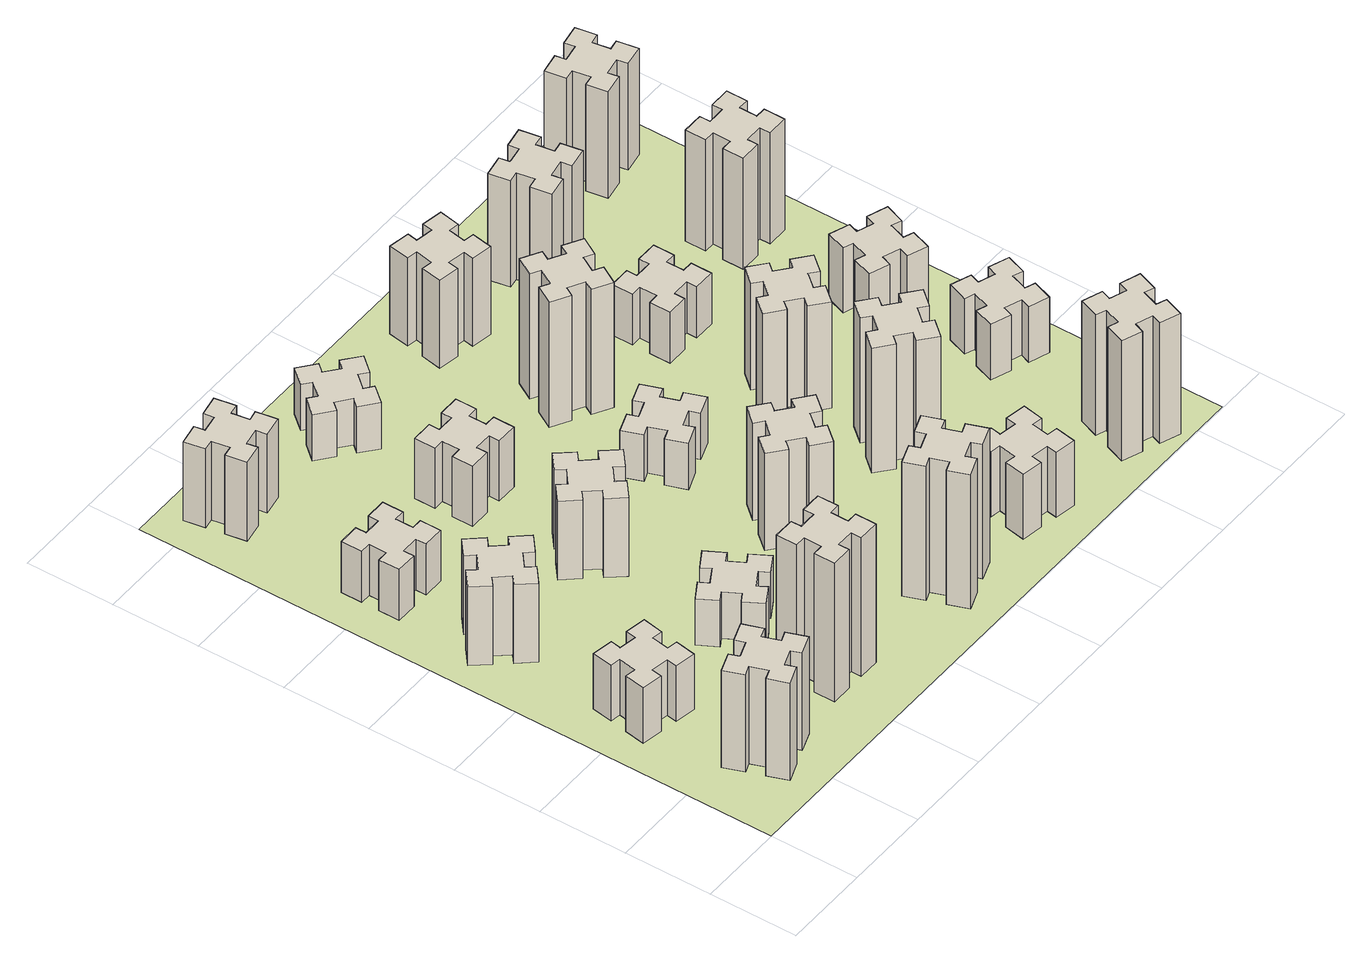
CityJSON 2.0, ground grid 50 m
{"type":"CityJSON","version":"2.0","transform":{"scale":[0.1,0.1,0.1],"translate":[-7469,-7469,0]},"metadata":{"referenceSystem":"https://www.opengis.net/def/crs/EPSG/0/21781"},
"CityObjects":{
"building1":{"type":"Building","attributes":{"class":"1000","function":"1000","usage":"1000","yearOfConstruction":2016,"roofType":"1000","measuredHeight":63,"storeysAboveGround":30,"storeysBelowGround":0},"geometry":[{"type":"Solid","lod":"1","boundaries":[[[[0,1,2,3,4,5,6,7,8,9,10,11,12,13,14,15,16,17,18,19]],[[17,16,20,21]],[[16,15,22,20]],[[15,14,23,22]],[[14,13,24,23]],[[13,12,25,24]],[[12,11,26,25]],[[11,10,27,26]],[[10,9,28,27]],[[9,8,29,28]],[[8,7,30,29]],[[7,6,31,30]],[[6,5,32,31]],[[5,4,33,32]],[[4,3,34,33]],[[3,2,35,34]],[[2,1,36,35]],[[1,0,37,36]],[[0,19,38,37]],[[19,18,39,38]],[[18,17,21,39]],[[24,25,26,27,28,29,30,31,32,33,34,35,36,37,38,39,21,20,22,23]]]]}]},
"building2":{"type":"Building","attributes":{"class":"1000","function":"1000","usage":"1000","yearOfConstruction":2016,"roofType":"1000","measuredHeight":36,"storeysAboveGround":30,"storeysBelowGround":0},"geometry":[{"type":"Solid","lod":"1","boundaries":[[[[40,41,42,43,44,45,46,47,48,49,50,51,52,53,54,55,56,57,58,59]],[[57,56,60,61]],[[56,55,62,60]],[[55,54,63,62]],[[54,53,64,63]],[[53,52,65,64]],[[52,51,66,65]],[[51,50,67,66]],[[50,49,68,67]],[[49,48,69,68]],[[48,47,70,69]],[[47,46,71,70]],[[46,45,72,71]],[[45,44,73,72]],[[44,43,74,73]],[[43,42,75,74]],[[42,41,76,75]],[[41,40,77,76]],[[40,59,78,77]],[[59,58,79,78]],[[58,57,61,79]],[[64,65,66,67,68,69,70,71,72,73,74,75,76,77,78,79,61,60,62,63]]]]}]},
"building3":{"type":"Building","attributes":{"class":"1000","function":"1000","usage":"1000","yearOfConstruction":2016,"roofType":"1000","measuredHeight":51,"storeysAboveGround":30,"storeysBelowGround":0},"geometry":[{"type":"Solid","lod":"1","boundaries":[[[[80,81,82,83,84,85,86,87,88,89,90,91,92,93,94,95,96,97,98,99]],[[97,96,100,101]],[[96,95,102,100]],[[95,94,103,102]],[[94,93,104,103]],[[93,92,105,104]],[[92,91,106,105]],[[91,90,107,106]],[[90,89,108,107]],[[89,88,109,108]],[[88,87,110,109]],[[87,86,111,110]],[[86,85,112,111]],[[85,84,113,112]],[[84,83,114,113]],[[83,82,115,114]],[[82,81,116,115]],[[81,80,117,116]],[[80,99,118,117]],[[99,98,119,118]],[[98,97,101,119]],[[104,105,106,107,108,109,110,111,112,113,114,115,116,117,118,119,101,100,102,103]]]]}]},
"building4":{"type":"Building","attributes":{"class":"1000","function":"1000","usage":"1000","yearOfConstruction":2016,"roofType":"1000","measuredHeight":33,"storeysAboveGround":30,"storeysBelowGround":0},"geometry":[{"type":"Solid","lod":"1","boundaries":[[[[120,121,122,123,124,125,126,127,128,129,130,131,132,133,134,135,136,137,138,139]],[[137,136,140,141]],[[136,135,142,140]],[[135,134,143,142]],[[134,133,144,143]],[[133,132,145,144]],[[132,131,146,145]],[[131,130,147,146]],[[130,129,148,147]],[[129,128,149,148]],[[128,127,150,149]],[[127,126,151,150]],[[126,125,152,151]],[[125,124,153,152]],[[124,123,154,153]],[[123,122,155,154]],[[122,121,156,155]],[[121,120,157,156]],[[120,139,158,157]],[[139,138,159,158]],[[138,137,141,159]],[[144,145,146,147,148,149,150,151,152,153,154,155,156,157,158,159,141,140,142,143]]]]}]},
"building5":{"type":"Building","attributes":{"class":"1000","function":"1000","usage":"1000","yearOfConstruction":2016,"roofType":"1000","measuredHeight":90,"storeysAboveGround":30,"storeysBelowGround":0},"geometry":[{"type":"Solid","lod":"1","boundaries":[[[[160,161,162,163,164,165,166,167,168,169,170,171,172,173,174,175,176,177,178,179]],[[177,176,180,181]],[[176,175,182,180]],[[175,174,183,182]],[[174,173,184,183]],[[173,172,185,184]],[[172,171,186,185]],[[171,170,187,186]],[[170,169,188,187]],[[169,168,189,188]],[[168,167,190,189]],[[167,166,191,190]],[[166,165,192,191]],[[165,164,193,192]],[[164,163,194,193]],[[163,162,195,194]],[[162,161,196,195]],[[161,160,197,196]],[[160,179,198,197]],[[179,178,199,198]],[[178,177,181,199]],[[184,185,186,187,188,189,190,191,192,193,194,195,196,197,198,199,181,180,182,183]]]]}]},
"building6":{"type":"Building","attributes":{"class":"1000","function":"1000","usage":"1000","yearOfConstruction":2016,"roofType":"1000","measuredHeight":51,"storeysAboveGround":30,"storeysBelowGround":0},"geometry":[{"type":"Solid","lod":"1","boundaries":[[[[200,201,202,203,204,205,206,207,208,209,210,211,212,213,214,215,216,217,218,219]],[[217,216,220,221]],[[216,215,222,220]],[[215,214,223,222]],[[214,213,224,223]],[[213,212,225,224]],[[212,211,226,225]],[[211,210,227,226]],[[210,209,228,227]],[[209,208,229,228]],[[208,207,230,229]],[[207,206,231,230]],[[206,205,232,231]],[[205,204,233,232]],[[204,203,234,233]],[[203,202,235,234]],[[202,201,236,235]],[[201,200,237,236]],[[200,219,238,237]],[[219,218,239,238]],[[218,217,221,239]],[[224,225,226,227,228,229,230,231,232,233,234,235,236,237,238,239,221,220,222,223]]]]}]},
"building7":{"type":"Building","attributes":{"class":"1000","function":"1000","usage":"1000","yearOfConstruction":2016,"roofType":"1000","measuredHeight":30,"storeysAboveGround":30,"storeysBelowGround":0},"geometry":[{"type":"Solid","lod":"1","boundaries":[[[[240,241,242,243,244,245,246,247,248,249,250,251,252,253,254,255,256,257,258,259]],[[257,256,260,261]],[[256,255,262,260]],[[255,254,263,262]],[[254,253,264,263]],[[253,252,265,264]],[[252,251,266,265]],[[251,250,267,266]],[[250,249,268,267]],[[249,248,269,268]],[[248,247,270,269]],[[247,246,271,270]],[[246,245,272,271]],[[245,244,273,272]],[[244,243,274,273]],[[243,242,275,274]],[[242,241,276,275]],[[241,240,277,276]],[[240,259,278,277]],[[259,258,279,278]],[[258,257,261,279]],[[264,265,266,267,268,269,270,271,272,273,274,275,276,277,278,279,261,260,262,263]]]]}]},
"building8":{"type":"Building","attributes":{"class":"1000","function":"1000","usage":"1000","yearOfConstruction":2016,"roofType":"1000","measuredHeight":51,"storeysAboveGround":30,"storeysBelowGround":0},"geometry":[{"type":"Solid","lod":"1","boundaries":[[[[280,281,282,283,284,285,286,287,288,289,290,291,292,293,294,295,296,297,298,299]],[[297,296,300,301]],[[296,295,302,300]],[[295,294,303,302]],[[294,293,304,303]],[[293,292,305,304]],[[292,291,306,305]],[[291,290,307,306]],[[290,289,308,307]],[[289,288,309,308]],[[288,287,310,309]],[[287,286,311,310]],[[286,285,312,311]],[[285,284,313,312]],[[284,283,314,313]],[[283,282,315,314]],[[282,281,316,315]],[[281,280,317,316]],[[280,299,318,317]],[[299,298,319,318]],[[298,297,301,319]],[[304,305,306,307,308,309,310,311,312,313,314,315,316,317,318,319,301,300,302,303]]]]}]},
"building9":{"type":"Building","attributes":{"class":"1000","function":"1000","usage":"1000","yearOfConstruction":2016,"roofType":"1000","measuredHeight":39,"storeysAboveGround":30,"storeysBelowGround":0},"geometry":[{"type":"Solid","lod":"1","boundaries":[[[[320,321,322,323,324,325,326,327,328,329,330,331,332,333,334,335,336,337,338,339]],[[337,336,340,341]],[[336,335,342,340]],[[335,334,343,342]],[[334,333,344,343]],[[333,332,345,344]],[[332,331,346,345]],[[331,330,347,346]],[[330,329,348,347]],[[329,328,349,348]],[[328,327,350,349]],[[327,326,351,350]],[[326,325,352,351]],[[325,324,353,352]],[[324,323,354,353]],[[323,322,355,354]],[[322,321,356,355]],[[321,320,357,356]],[[320,339,358,357]],[[339,338,359,358]],[[338,337,341,359]],[[344,345,346,347,348,349,350,351,352,353,354,355,356,357,358,359,341,340,342,343]]]]}]},
"building10":{"type":"Building","attributes":{"class":"1000","function":"1000","usage":"1000","yearOfConstruction":2016,"roofType":"1000","measuredHeight":87,"storeysAboveGround":30,"storeysBelowGround":0},"geometry":[{"type":"Solid","lod":"1","boundaries":[[[[360,361,362,363,364,365,366,367,368,369,370,371,372,373,374,375,376,377,378,379]],[[377,376,380,381]],[[376,375,382,380]],[[375,374,383,382]],[[374,373,384,383]],[[373,372,385,384]],[[372,371,386,385]],[[371,370,387,386]],[[370,369,388,387]],[[369,368,389,388]],[[368,367,390,389]],[[367,366,391,390]],[[366,365,392,391]],[[365,364,393,392]],[[364,363,394,393]],[[363,362,395,394]],[[362,361,396,395]],[[361,360,397,396]],[[360,379,398,397]],[[379,378,399,398]],[[378,377,381,399]],[[384,385,386,387,388,389,390,391,392,393,394,395,396,397,398,399,381,380,382,383]]]]}]},
"building11":{"type":"Building","attributes":{"class":"1000","function":"1000","usage":"1000","yearOfConstruction":2016,"roofType":"1000","measuredHeight":30,"storeysAboveGround":30,"storeysBelowGround":0},"geometry":[{"type":"Solid","lod":"1","boundaries":[[[[400,401,402,403,404,405,406,407,408,409,410,411,412,413,414,415,416,417,418,419]],[[417,416,420,421]],[[416,415,422,420]],[[415,414,423,422]],[[414,413,424,423]],[[413,412,425,424]],[[412,411,426,425]],[[411,410,427,426]],[[410,409,428,427]],[[409,408,429,428]],[[408,407,430,429]],[[407,406,431,430]],[[406,405,432,431]],[[405,404,433,432]],[[404,403,434,433]],[[403,402,435,434]],[[402,401,436,435]],[[401,400,437,436]],[[400,419,438,437]],[[419,418,439,438]],[[418,417,421,439]],[[424,425,426,427,428,429,430,431,432,433,434,435,436,437,438,439,421,420,422,423]]]]}]},
"building12":{"type":"Building","attributes":{"class":"1000","function":"1000","usage":"1000","yearOfConstruction":2016,"roofType":"1000","measuredHeight":63,"storeysAboveGround":30,"storeysBelowGround":0},"geometry":[{"type":"Solid","lod":"1","boundaries":[[[[440,441,442,443,444,445,446,447,448,449,450,451,452,453,454,455,456,457,458,459]],[[457,456,460,461]],[[456,455,462,460]],[[455,454,463,462]],[[454,453,464,463]],[[453,452,465,464]],[[452,451,466,465]],[[451,450,467,466]],[[450,449,468,467]],[[449,448,469,468]],[[448,447,470,469]],[[447,446,471,470]],[[446,445,472,471]],[[445,444,473,472]],[[444,443,474,473]],[[443,442,475,474]],[[442,441,476,475]],[[441,440,477,476]],[[440,459,478,477]],[[459,458,479,478]],[[458,457,461,479]],[[464,465,466,467,468,469,470,471,472,473,474,475,476,477,478,479,461,460,462,463]]]]}]},
"building13":{"type":"Building","attributes":{"class":"1000","function":"1000","usage":"1000","yearOfConstruction":2016,"roofType":"1000","measuredHeight":30,"storeysAboveGround":30,"storeysBelowGround":0},"geometry":[{"type":"Solid","lod":"1","boundaries":[[[[480,481,482,483,484,485,486,487,488,489,490,491,492,493,494,495,496,497,498,499]],[[497,496,500,501]],[[496,495,502,500]],[[495,494,503,502]],[[494,493,504,503]],[[493,492,505,504]],[[492,491,506,505]],[[491,490,507,506]],[[490,489,508,507]],[[489,488,509,508]],[[488,487,510,509]],[[487,486,511,510]],[[486,485,512,511]],[[485,484,513,512]],[[484,483,514,513]],[[483,482,515,514]],[[482,481,516,515]],[[481,480,517,516]],[[480,499,518,517]],[[499,498,519,518]],[[498,497,501,519]],[[504,505,506,507,508,509,510,511,512,513,514,515,516,517,518,519,501,500,502,503]]]]}]},
"building14":{"type":"Building","attributes":{"class":"1000","function":"1000","usage":"1000","yearOfConstruction":2016,"roofType":"1000","measuredHeight":42,"storeysAboveGround":30,"storeysBelowGround":0},"geometry":[{"type":"Solid","lod":"1","boundaries":[[[[520,521,522,523,524,525,526,527,528,529,530,531,532,533,534,535,536,537,538,539]],[[537,536,540,541]],[[536,535,542,540]],[[535,534,543,542]],[[534,533,544,543]],[[533,532,545,544]],[[532,531,546,545]],[[531,530,547,546]],[[530,529,548,547]],[[529,528,549,548]],[[528,527,550,549]],[[527,526,551,550]],[[526,525,552,551]],[[525,524,553,552]],[[524,523,554,553]],[[523,522,555,554]],[[522,521,556,555]],[[521,520,557,556]],[[520,539,558,557]],[[539,538,559,558]],[[538,537,541,559]],[[544,545,546,547,548,549,550,551,552,553,554,555,556,557,558,559,541,540,542,543]]]]}]},
"building15":{"type":"Building","attributes":{"class":"1000","function":"1000","usage":"1000","yearOfConstruction":2016,"roofType":"1000","measuredHeight":81,"storeysAboveGround":30,"storeysBelowGround":0},"geometry":[{"type":"Solid","lod":"1","boundaries":[[[[560,561,562,563,564,565,566,567,568,569,570,571,572,573,574,575,576,577,578,579]],[[577,576,580,581]],[[576,575,582,580]],[[575,574,583,582]],[[574,573,584,583]],[[573,572,585,584]],[[572,571,586,585]],[[571,570,587,586]],[[570,569,588,587]],[[569,568,589,588]],[[568,567,590,589]],[[567,566,591,590]],[[566,565,592,591]],[[565,564,593,592]],[[564,563,594,593]],[[563,562,595,594]],[[562,561,596,595]],[[561,560,597,596]],[[560,579,598,597]],[[579,578,599,598]],[[578,577,581,599]],[[584,585,586,587,588,589,590,591,592,593,594,595,596,597,598,599,581,580,582,583]]]]}]},
"building16":{"type":"Building","attributes":{"class":"1000","function":"1000","usage":"1000","yearOfConstruction":2016,"roofType":"1000","measuredHeight":81,"storeysAboveGround":30,"storeysBelowGround":0},"geometry":[{"type":"Solid","lod":"1","boundaries":[[[[600,601,602,603,604,605,606,607,608,609,610,611,612,613,614,615,616,617,618,619]],[[617,616,620,621]],[[616,615,622,620]],[[615,614,623,622]],[[614,613,624,623]],[[613,612,625,624]],[[612,611,626,625]],[[611,610,627,626]],[[610,609,628,627]],[[609,608,629,628]],[[608,607,630,629]],[[607,606,631,630]],[[606,605,632,631]],[[605,604,633,632]],[[604,603,634,633]],[[603,602,635,634]],[[602,601,636,635]],[[601,600,637,636]],[[600,619,638,637]],[[619,618,639,638]],[[618,617,621,639]],[[624,625,626,627,628,629,630,631,632,633,634,635,636,637,638,639,621,620,622,623]]]]}]},
"building17":{"type":"Building","attributes":{"class":"1000","function":"1000","usage":"1000","yearOfConstruction":2016,"roofType":"1000","measuredHeight":57,"storeysAboveGround":30,"storeysBelowGround":0},"geometry":[{"type":"Solid","lod":"1","boundaries":[[[[640,641,642,643,644,645,646,647,648,649,650,651,652,653,654,655,656,657,658,659]],[[657,656,660,661]],[[656,655,662,660]],[[655,654,663,662]],[[654,653,664,663]],[[653,652,665,664]],[[652,651,666,665]],[[651,650,667,666]],[[650,649,668,667]],[[649,648,669,668]],[[648,647,670,669]],[[647,646,671,670]],[[646,645,672,671]],[[645,644,673,672]],[[644,643,674,673]],[[643,642,675,674]],[[642,641,676,675]],[[641,640,677,676]],[[640,659,678,677]],[[659,658,679,678]],[[658,657,661,679]],[[664,665,666,667,668,669,670,671,672,673,674,675,676,677,678,679,661,660,662,663]]]]}]},
"building18":{"type":"Building","attributes":{"class":"1000","function":"1000","usage":"1000","yearOfConstruction":2016,"roofType":"1000","measuredHeight":69,"storeysAboveGround":30,"storeysBelowGround":0},"geometry":[{"type":"Solid","lod":"1","boundaries":[[[[680,681,682,683,684,685,686,687,688,689,690,691,692,693,694,695,696,697,698,699]],[[697,696,700,701]],[[696,695,702,700]],[[695,694,703,702]],[[694,693,704,703]],[[693,692,705,704]],[[692,691,706,705]],[[691,690,707,706]],[[690,689,708,707]],[[689,688,709,708]],[[688,687,710,709]],[[687,686,711,710]],[[686,685,712,711]],[[685,684,713,712]],[[684,683,714,713]],[[683,682,715,714]],[[682,681,716,715]],[[681,680,717,716]],[[680,699,718,717]],[[699,698,719,718]],[[698,697,701,719]],[[704,705,706,707,708,709,710,711,712,713,714,715,716,717,718,719,701,700,702,703]]]]}]},
"building19":{"type":"Building","attributes":{"class":"1000","function":"1000","usage":"1000","yearOfConstruction":2016,"roofType":"1000","measuredHeight":33,"storeysAboveGround":30,"storeysBelowGround":0},"geometry":[{"type":"Solid","lod":"1","boundaries":[[[[720,721,722,723,724,725,726,727,728,729,730,731,732,733,734,735,736,737,738,739]],[[737,736,740,741]],[[736,735,742,740]],[[735,734,743,742]],[[734,733,744,743]],[[733,732,745,744]],[[732,731,746,745]],[[731,730,747,746]],[[730,729,748,747]],[[729,728,749,748]],[[728,727,750,749]],[[727,726,751,750]],[[726,725,752,751]],[[725,724,753,752]],[[724,723,754,753]],[[723,722,755,754]],[[722,721,756,755]],[[721,720,757,756]],[[720,739,758,757]],[[739,738,759,758]],[[738,737,741,759]],[[744,745,746,747,748,749,750,751,752,753,754,755,756,757,758,759,741,740,742,743]]]]}]},
"building20":{"type":"Building","attributes":{"class":"1000","function":"1000","usage":"1000","yearOfConstruction":2016,"roofType":"1000","measuredHeight":78,"storeysAboveGround":30,"storeysBelowGround":0},"geometry":[{"type":"Solid","lod":"1","boundaries":[[[[760,761,762,763,764,765,766,767,768,769,770,771,772,773,774,775,776,777,778,779]],[[777,776,780,781]],[[776,775,782,780]],[[775,774,783,782]],[[774,773,784,783]],[[773,772,785,784]],[[772,771,786,785]],[[771,770,787,786]],[[770,769,788,787]],[[769,768,789,788]],[[768,767,790,789]],[[767,766,791,790]],[[766,765,792,791]],[[765,764,793,792]],[[764,763,794,793]],[[763,762,795,794]],[[762,761,796,795]],[[761,760,797,796]],[[760,779,798,797]],[[779,778,799,798]],[[778,777,781,799]],[[784,785,786,787,788,789,790,791,792,793,794,795,796,797,798,799,781,780,782,783]]]]}]},
"building21":{"type":"Building","attributes":{"class":"1000","function":"1000","usage":"1000","yearOfConstruction":2016,"roofType":"1000","measuredHeight":69,"storeysAboveGround":30,"storeysBelowGround":0},"geometry":[{"type":"Solid","lod":"1","boundaries":[[[[800,801,802,803,804,805,806,807,808,809,810,811,812,813,814,815,816,817,818,819]],[[817,816,820,821]],[[816,815,822,820]],[[815,814,823,822]],[[814,813,824,823]],[[813,812,825,824]],[[812,811,826,825]],[[811,810,827,826]],[[810,809,828,827]],[[809,808,829,828]],[[808,807,830,829]],[[807,806,831,830]],[[806,805,832,831]],[[805,804,833,832]],[[804,803,834,833]],[[803,802,835,834]],[[802,801,836,835]],[[801,800,837,836]],[[800,819,838,837]],[[819,818,839,838]],[[818,817,821,839]],[[824,825,826,827,828,829,830,831,832,833,834,835,836,837,838,839,821,820,822,823]]]]}]},
"building22":{"type":"Building","attributes":{"class":"1000","function":"1000","usage":"1000","yearOfConstruction":2016,"roofType":"1000","measuredHeight":36,"storeysAboveGround":30,"storeysBelowGround":0},"geometry":[{"type":"Solid","lod":"1","boundaries":[[[[840,841,842,843,844,845,846,847,848,849,850,851,852,853,854,855,856,857,858,859]],[[857,856,860,861]],[[856,855,862,860]],[[855,854,863,862]],[[854,853,864,863]],[[853,852,865,864]],[[852,851,866,865]],[[851,850,867,866]],[[850,849,868,867]],[[849,848,869,868]],[[848,847,870,869]],[[847,846,871,870]],[[846,845,872,871]],[[845,844,873,872]],[[844,843,874,873]],[[843,842,875,874]],[[842,841,876,875]],[[841,840,877,876]],[[840,859,878,877]],[[859,858,879,878]],[[858,857,861,879]],[[864,865,866,867,868,869,870,871,872,873,874,875,876,877,878,879,861,860,862,863]]]]}]},
"building23":{"type":"Building","attributes":{"class":"1000","function":"1000","usage":"1000","yearOfConstruction":2016,"roofType":"1000","measuredHeight":42,"storeysAboveGround":30,"storeysBelowGround":0},"geometry":[{"type":"Solid","lod":"1","boundaries":[[[[880,881,882,883,884,885,886,887,888,889,890,891,892,893,894,895,896,897,898,899]],[[897,896,900,901]],[[896,895,902,900]],[[895,894,903,902]],[[894,893,904,903]],[[893,892,905,904]],[[892,891,906,905]],[[891,890,907,906]],[[890,889,908,907]],[[889,888,909,908]],[[888,887,910,909]],[[887,886,911,910]],[[886,885,912,911]],[[885,884,913,912]],[[884,883,914,913]],[[883,882,915,914]],[[882,881,916,915]],[[881,880,917,916]],[[880,899,918,917]],[[899,898,919,918]],[[898,897,901,919]],[[904,905,906,907,908,909,910,911,912,913,914,915,916,917,918,919,901,900,902,903]]]]}]},
"building24":{"type":"Building","attributes":{"class":"1000","function":"1000","usage":"1000","yearOfConstruction":2016,"roofType":"1000","measuredHeight":72,"storeysAboveGround":30,"storeysBelowGround":0},"geometry":[{"type":"Solid","lod":"1","boundaries":[[[[920,921,922,923,924,925,926,927,928,929,930,931,932,933,934,935,936,937,938,939]],[[937,936,940,941]],[[936,935,942,940]],[[935,934,943,942]],[[934,933,944,943]],[[933,932,945,944]],[[932,931,946,945]],[[931,930,947,946]],[[930,929,948,947]],[[929,928,949,948]],[[928,927,950,949]],[[927,926,951,950]],[[926,925,952,951]],[[925,924,953,952]],[[924,923,954,953]],[[923,922,955,954]],[[922,921,956,955]],[[921,920,957,956]],[[920,939,958,957]],[[939,938,959,958]],[[938,937,941,959]],[[944,945,946,947,948,949,950,951,952,953,954,955,956,957,958,959,941,940,942,943]]]]}]},
"building25":{"type":"Building","attributes":{"class":"1000","function":"1000","usage":"1000","yearOfConstruction":2016,"roofType":"1000","measuredHeight":69,"storeysAboveGround":30,"storeysBelowGround":0},"geometry":[{"type":"Solid","lod":"1","boundaries":[[[[960,961,962,963,964,965,966,967,968,969,970,971,972,973,974,975,976,977,978,979]],[[977,976,980,981]],[[976,975,982,980]],[[975,974,983,982]],[[974,973,984,983]],[[973,972,985,984]],[[972,971,986,985]],[[971,970,987,986]],[[970,969,988,987]],[[969,968,989,988]],[[968,967,990,989]],[[967,966,991,990]],[[966,965,992,991]],[[965,964,993,992]],[[964,963,994,993]],[[963,962,995,994]],[[962,961,996,995]],[[961,960,997,996]],[[960,979,998,997]],[[979,978,999,998]],[[978,977,981,999]],[[984,985,986,987,988,989,990,991,992,993,994,995,996,997,998,999,981,980,982,983]]]]}]},
"landuse1":{"type":"LandUse","attributes":{"name":"plot1","function":"1010"},"geometry":[{"type":"MultiSurface","lod":"1","boundaries":[[[1000,1001,1002,1003]]]}]}
},
"vertices":[
[355,385,0],[389,291,0],[333,270,0],[374,157,0],[487,199,0],[466,255,0],[560,289,0],[580,233,0],[693,274,0],[652,387,0],[596,366,0],[562,460,0],[618,480,0],[577,593,0],[464,552,0],[485,496,0],[391,462,0],[370,518,0],[257,477,0],[299,364,0],[391,462,630],[370,518,630],[485,496,630],[464,552,630],[577,593,630],[618,480,630],[562,460,630],[596,366,630],[652,387,630],[693,274,630],[580,233,630],[560,289,630],[466,255,630],[487,199,630],[374,157,630],[333,270,630],[389,291,630],[355,385,630],[299,364,630],[257,477,630],
[307,916,0],[405,898,0],[395,839,0],[513,818,0],[534,937,0],[475,947,0],[492,1045,0],[551,1035,0],[572,1153,0],[454,1174,0],[444,1115,0],[345,1132,0],[356,1191,0],[237,1212,0],[217,1094,0],[276,1084,0],[258,985,0],[199,996,0],[178,877,0],[297,857,0],[258,985,360],[199,996,360],[276,1084,360],[217,1094,360],[237,1212,360],[356,1191,360],[345,1132,360],[444,1115,360],[454,1174,360],[572,1153,360],[551,1035,360],[492,1045,360],[475,947,360],[534,937,360],[513,818,360],[395,839,360],[405,898,360],[307,916,360],[297,857,360],[178,877,360],
[492,1888,0],[427,1964,0],[473,2003,0],[396,2095,0],[304,2018,0],[343,1972,0],[266,1907,0],[228,1953,0],[136,1876,0],[213,1784,0],[259,1823,0],[323,1746,0],[277,1708,0],[354,1616,0],[446,1693,0],[408,1739,0],[484,1803,0],[523,1757,0],[615,1834,0],[538,1926,0],[484,1803,510],[523,1757,510],[408,1739,510],[446,1693,510],[354,1616,510],[277,1708,510],[323,1746,510],[259,1823,510],[213,1784,510],[136,1876,510],[228,1953,510],[266,1907,510],[343,1972,510],[304,2018,510],[396,2095,510],[473,2003,510],[427,1964,510],[492,1888,510],[538,1926,510],[615,1834,510],
[485,2445,0],[485,2545,0],[545,2545,0],[545,2665,0],[425,2665,0],[425,2605,0],[325,2605,0],[325,2665,0],[205,2665,0],[205,2545,0],[265,2545,0],[265,2445,0],[205,2445,0],[205,2325,0],[325,2325,0],[325,2385,0],[425,2385,0],[425,2325,0],[545,2325,0],[545,2445,0],[425,2385,330],[425,2325,330],[325,2385,330],[325,2325,330],[205,2325,330],[205,2445,330],[265,2445,330],[265,2545,330],[205,2545,330],[205,2665,330],[325,2665,330],[325,2605,330],[425,2605,330],[425,2665,330],[545,2665,330],[545,2545,330],[485,2545,330],[485,2445,330],[545,2445,330],[545,2325,330],
[1165,585,0],[1065,585,0],[1065,645,0],[945,645,0],[945,525,0],[1005,525,0],[1005,425,0],[945,425,0],[945,305,0],[1065,305,0],[1065,365,0],[1165,365,0],[1165,305,0],[1285,305,0],[1285,425,0],[1225,425,0],[1225,525,0],[1285,525,0],[1285,645,0],[1165,645,0],[1225,525,900],[1285,525,900],[1225,425,900],[1285,425,900],[1285,305,900],[1165,305,900],[1165,365,900],[1065,365,900],[1065,305,900],[945,305,900],[945,425,900],[1005,425,900],[1005,525,900],[945,525,900],[945,645,900],[1065,645,900],[1065,585,900],[1165,585,900],[1165,645,900],[1285,645,900],
[492,3405,0],[475,3504,0],[534,3514,0],[513,3632,0],[395,3611,0],[405,3552,0],[307,3535,0],[297,3594,0],[178,3573,0],[199,3455,0],[258,3465,0],[276,3367,0],[217,3357,0],[237,3238,0],[356,3259,0],[345,3318,0],[444,3336,0],[454,3277,0],[572,3297,0],[551,3416,0],[444,3336,510],[454,3277,510],[345,3318,510],[356,3259,510],[237,3238,510],[217,3357,510],[276,3367,510],[258,3465,510],[199,3455,510],[178,3573,510],[297,3594,510],[307,3535,510],[405,3552,510],[395,3611,510],[513,3632,510],[534,3514,510],[475,3504,510],[492,3405,510],[551,3416,510],[572,3297,510],
[995,1004,0],[1045,917,0],[993,887,0],[1053,783,0],[1157,843,0],[1127,895,0],[1214,945,0],[1244,893,0],[1348,953,0],[1288,1057,0],[1236,1027,0],[1186,1114,0],[1238,1144,0],[1178,1248,0],[1074,1188,0],[1104,1136,0],[1017,1086,0],[987,1138,0],[883,1078,0],[943,974,0],[1017,1086,300],[987,1138,300],[1104,1136,300],[1074,1188,300],[1178,1248,300],[1238,1144,300],[1186,1114,300],[1236,1027,300],[1288,1057,300],[1348,953,300],[1244,893,300],[1214,945,300],[1127,895,300],[1157,843,300],[1053,783,300],[993,887,300],[1045,917,300],[995,1004,300],[943,974,300],[883,1078,300],
[1083,1972,0],[1006,1907,0],[968,1953,0],[876,1876,0],[953,1784,0],[999,1823,0],[1063,1746,0],[1017,1708,0],[1094,1616,0],[1186,1693,0],[1148,1739,0],[1224,1803,0],[1263,1757,0],[1355,1834,0],[1278,1926,0],[1232,1888,0],[1167,1964,0],[1213,2003,0],[1136,2095,0],[1044,2018,0],[1167,1964,510],[1213,2003,510],[1232,1888,510],[1278,1926,510],[1355,1834,510],[1263,1757,510],[1224,1803,510],[1148,1739,510],[1186,1693,510],[1094,1616,510],[1017,1708,510],[1063,1746,510],[999,1823,510],[953,1784,510],[876,1876,510],[968,1953,510],[1006,1907,510],[1083,1972,510],[1044,2018,510],[1136,2095,510],
[1005,2645,0],[1005,2545,0],[945,2545,0],[945,2425,0],[1065,2425,0],[1065,2485,0],[1165,2485,0],[1165,2425,0],[1285,2425,0],[1285,2545,0],[1225,2545,0],[1225,2645,0],[1285,2645,0],[1285,2765,0],[1165,2765,0],[1165,2705,0],[1065,2705,0],[1065,2765,0],[945,2765,0],[945,2645,0],[1065,2705,390],[1065,2765,390],[1165,2705,390],[1165,2765,390],[1285,2765,390],[1285,2645,390],[1225,2645,390],[1225,2545,390],[1285,2545,390],[1285,2425,390],[1165,2425,390],[1165,2485,390],[1065,2485,390],[1065,2425,390],[945,2425,390],[945,2545,390],[1005,2545,390],[1005,2645,390],[945,2645,390],[945,2765,390],
[1965,496,0],[1871,462,0],[1850,518,0],[1737,477,0],[1779,364,0],[1835,385,0],[1869,291,0],[1813,270,0],[1854,157,0],[1967,199,0],[1946,255,0],[2040,289,0],[2060,233,0],[2173,274,0],[2132,387,0],[2076,366,0],[2042,460,0],[2098,480,0],[2057,593,0],[1944,552,0],[2042,460,870],[2098,480,870],[2076,366,870],[2132,387,870],[2173,274,870],[2060,233,870],[2040,289,870],[1946,255,870],[1967,199,870],[1854,157,870],[1813,270,870],[1869,291,870],[1835,385,870],[1779,364,870],[1737,477,870],[1850,518,870],[1871,462,870],[1965,496,870],[1944,552,870],[2057,593,870],
[1063,3444,0],[999,3368,0],[953,3406,0],[876,3314,0],[968,3237,0],[1006,3283,0],[1083,3219,0],[1044,3173,0],[1136,3096,0],[1213,3188,0],[1167,3226,0],[1232,3303,0],[1278,3264,0],[1355,3356,0],[1263,3433,0],[1224,3387,0],[1148,3452,0],[1186,3498,0],[1094,3575,0],[1017,3483,0],[1148,3452,300],[1186,3498,300],[1224,3387,300],[1263,3433,300],[1355,3356,300],[1278,3264,300],[1232,3303,300],[1167,3226,300],[1213,3188,300],[1136,3096,300],[1044,3173,300],[1083,3219,300],[1006,3283,300],[968,3237,300],[876,3314,300],[953,3406,300],[999,3368,300],[1063,3444,300],[1017,3483,300],[1094,3575,300],
[1746,1163,0],[1823,1099,0],[1784,1053,0],[1876,976,0],[1953,1068,0],[1907,1106,0],[1972,1183,0],[2018,1144,0],[2095,1236,0],[2003,1313,0],[1964,1267,0],[1888,1332,0],[1926,1378,0],[1834,1455,0],[1757,1363,0],[1803,1324,0],[1739,1248,0],[1693,1286,0],[1616,1194,0],[1708,1117,0],[1739,1248,630],[1693,1286,630],[1803,1324,630],[1757,1363,630],[1834,1455,630],[1926,1378,630],[1888,1332,630],[1964,1267,630],[2003,1313,630],[2095,1236,630],[2018,1144,630],[1972,1183,630],[1907,1106,630],[1953,1068,630],[1876,976,630],[1784,1053,630],[1823,1099,630],[1746,1163,630],[1708,1117,630],[1616,1194,630],
[1735,1965,0],[1769,1871,0],[1713,1850,0],[1754,1737,0],[1867,1779,0],[1846,1835,0],[1940,1869,0],[1960,1813,0],[2073,1854,0],[2032,1967,0],[1976,1946,0],[1942,2040,0],[1998,2060,0],[1957,2173,0],[1844,2132,0],[1865,2076,0],[1771,2042,0],[1750,2098,0],[1637,2057,0],[1679,1944,0],[1771,2042,300],[1750,2098,300],[1865,2076,300],[1844,2132,300],[1957,2173,300],[1998,2060,300],[1942,2040,300],[1976,1946,300],[2032,1967,300],[2073,1854,300],[1960,1813,300],[1940,1869,300],[1846,1835,300],[1867,1779,300],[1754,1737,300],[1713,1850,300],[1769,1871,300],[1735,1965,300],[1679,1944,300],[1637,2057,300],
[2527,276,0],[2625,258,0],[2615,199,0],[2733,178,0],[2754,297,0],[2695,307,0],[2712,405,0],[2771,395,0],[2792,513,0],[2674,534,0],[2664,475,0],[2565,492,0],[2576,551,0],[2457,572,0],[2437,454,0],[2496,444,0],[2478,345,0],[2419,356,0],[2398,237,0],[2517,217,0],[2478,345,420],[2419,356,420],[2496,444,420],[2437,454,420],[2457,572,420],[2576,551,420],[2565,492,420],[2664,475,420],[2674,534,420],[2792,513,420],[2771,395,420],[2712,405,420],[2695,307,420],[2754,297,420],[2733,178,420],[2615,199,420],[2625,258,420],[2527,276,420],[2517,217,420],[2398,237,420],
[2054,2666,0],[1967,2716,0],[1997,2768,0],[1893,2828,0],[1833,2724,0],[1885,2694,0],[1835,2607,0],[1783,2637,0],[1723,2533,0],[1827,2473,0],[1857,2525,0],[1944,2475,0],[1914,2423,0],[2018,2363,0],[2078,2467,0],[2026,2497,0],[2076,2584,0],[2128,2554,0],[2188,2658,0],[2084,2718,0],[2076,2584,810],[2128,2554,810],[2026,2497,810],[2078,2467,810],[2018,2363,810],[1914,2423,810],[1944,2475,810],[1857,2525,810],[1827,2473,810],[1723,2533,810],[1783,2637,810],[1835,2607,810],[1885,2694,810],[1833,2724,810],[1893,2828,810],[1997,2768,810],[1967,2716,810],[2054,2666,810],[2084,2718,810],[2188,2658,810],
[2647,1006,0],[2712,1083,0],[2758,1044,0],[2835,1136,0],[2743,1213,0],[2704,1167,0],[2628,1232,0],[2666,1278,0],[2574,1355,0],[2497,1263,0],[2543,1224,0],[2479,1148,0],[2433,1186,0],[2356,1094,0],[2448,1017,0],[2486,1063,0],[2563,999,0],[2524,953,0],[2616,876,0],[2693,968,0],[2563,999,810],[2524,953,810],[2486,1063,810],[2448,1017,810],[2356,1094,810],[2433,1186,810],[2479,1148,810],[2543,1224,810],[2497,1263,810],[2574,1355,810],[2666,1278,810],[2628,1232,810],[2704,1167,810],[2743,1213,810],[2835,1136,810],[2758,1044,810],[2712,1083,810],[2647,1006,810],[2693,968,810],[2616,876,810],
[2024,3435,0],[1925,3452,0],[1936,3511,0],[1817,3532,0],[1797,3414,0],[1856,3404,0],[1838,3305,0],[1779,3316,0],[1758,3197,0],[1877,3177,0],[1887,3236,0],[1985,3218,0],[1975,3159,0],[2093,3138,0],[2114,3257,0],[2055,3267,0],[2072,3365,0],[2131,3355,0],[2152,3473,0],[2034,3494,0],[2072,3365,570],[2131,3355,570],[2055,3267,570],[2114,3257,570],[2093,3138,570],[1975,3159,570],[1985,3218,570],[1887,3236,570],[1877,3177,570],[1758,3197,570],[1779,3316,570],[1838,3305,570],[1856,3404,570],[1797,3414,570],[1817,3532,570],[1936,3511,570],[1925,3452,570],[2024,3435,570],[2034,3494,570],[2152,3473,570],
[2647,1646,0],[2712,1723,0],[2758,1684,0],[2835,1776,0],[2743,1853,0],[2704,1807,0],[2628,1872,0],[2666,1918,0],[2574,1995,0],[2497,1903,0],[2543,1864,0],[2479,1788,0],[2433,1826,0],[2356,1734,0],[2448,1657,0],[2486,1703,0],[2563,1639,0],[2524,1593,0],[2616,1516,0],[2693,1608,0],[2563,1639,690],[2524,1593,690],[2486,1703,690],[2448,1657,690],[2356,1734,690],[2433,1826,690],[2479,1788,690],[2543,1864,690],[2497,1903,690],[2574,1995,690],[2666,1918,690],[2628,1872,690],[2704,1807,690],[2743,1853,690],[2835,1776,690],[2758,1684,690],[2712,1723,690],[2647,1646,690],[2693,1608,690],[2616,1516,690],
[2545,2385,0],[2645,2385,0],[2645,2325,0],[2765,2325,0],[2765,2445,0],[2705,2445,0],[2705,2545,0],[2765,2545,0],[2765,2665,0],[2645,2665,0],[2645,2605,0],[2545,2605,0],[2545,2665,0],[2425,2665,0],[2425,2545,0],[2485,2545,0],[2485,2445,0],[2425,2445,0],[2425,2325,0],[2545,2325,0],[2485,2445,330],[2425,2445,330],[2485,2545,330],[2425,2545,330],[2425,2665,330],[2545,2665,330],[2545,2605,330],[2645,2605,330],[2645,2665,330],[2765,2665,330],[2765,2545,330],[2705,2545,330],[2705,2445,330],[2765,2445,330],[2765,2325,330],[2645,2325,330],[2645,2385,330],[2545,2385,330],[2545,2325,330],[2425,2325,330],
[3251,189,0],[3345,155,0],[3324,99,0],[3437,57,0],[3478,170,0],[3422,191,0],[3456,285,0],[3512,264,0],[3553,377,0],[3440,418,0],[3420,362,0],[3326,396,0],[3347,452,0],[3234,493,0],[3193,380,0],[3249,360,0],[3215,266,0],[3159,287,0],[3117,174,0],[3230,133,0],[3215,266,780],[3159,287,780],[3249,360,780],[3193,380,780],[3234,493,780],[3347,452,780],[3326,396,780],[3420,362,780],[3440,418,780],[3553,377,780],[3512,264,780],[3456,285,780],[3422,191,780],[3478,170,780],[3437,57,780],[3324,99,780],[3345,155,780],[3251,189,780],[3230,133,780],[3117,174,780],
[2565,3118,0],[2664,3136,0],[2674,3077,0],[2792,3097,0],[2771,3216,0],[2712,3205,0],[2695,3304,0],[2754,3314,0],[2733,3432,0],[2615,3411,0],[2625,3352,0],[2527,3335,0],[2517,3394,0],[2398,3373,0],[2419,3255,0],[2478,3265,0],[2496,3167,0],[2437,3157,0],[2457,3038,0],[2576,3059,0],[2496,3167,690],[2437,3157,690],[2478,3265,690],[2419,3255,690],[2398,3373,690],[2517,3394,690],[2527,3335,690],[2625,3352,690],[2615,3411,690],[2733,3432,690],[2754,3314,690],[2695,3304,690],[2712,3205,690],[2771,3216,690],[2792,3097,690],[2674,3077,690],[2664,3136,690],[2565,3118,690],[2576,3059,690],[2457,3038,690],
[3351,1029,0],[3445,995,0],[3424,939,0],[3537,897,0],[3578,1010,0],[3522,1031,0],[3556,1125,0],[3612,1104,0],[3653,1217,0],[3540,1258,0],[3520,1202,0],[3426,1236,0],[3447,1292,0],[3334,1333,0],[3293,1220,0],[3349,1200,0],[3315,1106,0],[3259,1127,0],[3217,1014,0],[3330,973,0],[3315,1106,360],[3259,1127,360],[3349,1200,360],[3293,1220,360],[3334,1333,360],[3447,1292,360],[3426,1236,360],[3520,1202,360],[3540,1258,360],[3653,1217,360],[3612,1104,360],[3556,1125,360],[3522,1031,360],[3578,1010,360],[3537,897,360],[3424,939,360],[3445,995,360],[3351,1029,360],[3330,973,360],[3217,1014,360],
[3420,1842,0],[3326,1876,0],[3347,1932,0],[3234,1973,0],[3193,1860,0],[3249,1840,0],[3215,1746,0],[3159,1767,0],[3117,1654,0],[3230,1613,0],[3251,1669,0],[3345,1635,0],[3324,1579,0],[3437,1537,0],[3478,1650,0],[3422,1671,0],[3456,1765,0],[3512,1744,0],[3553,1857,0],[3440,1898,0],[3456,1765,420],[3512,1744,420],[3422,1671,420],[3478,1650,420],[3437,1537,420],[3324,1579,420],[3345,1635,420],[3251,1669,420],[3230,1613,420],[3117,1654,420],[3159,1767,420],[3215,1746,420],[3249,1840,420],[3193,1860,420],[3234,1973,420],[3347,1932,420],[3326,1876,420],[3420,1842,420],[3440,1898,420],[3553,1857,420],
[3385,2705,0],[3285,2705,0],[3285,2765,0],[3165,2765,0],[3165,2645,0],[3225,2645,0],[3225,2545,0],[3165,2545,0],[3165,2425,0],[3285,2425,0],[3285,2485,0],[3385,2485,0],[3385,2425,0],[3505,2425,0],[3505,2545,0],[3445,2545,0],[3445,2645,0],[3505,2645,0],[3505,2765,0],[3385,2765,0],[3445,2645,720],[3505,2645,720],[3445,2545,720],[3505,2545,720],[3505,2425,720],[3385,2425,720],[3385,2485,720],[3285,2485,720],[3285,2425,720],[3165,2425,720],[3165,2545,720],[3225,2545,720],[3225,2645,720],[3165,2645,720],[3165,2765,720],[3285,2765,720],[3285,2705,720],[3385,2705,720],[3385,2765,720],[3505,2765,720],
[3218,3465,0],[3236,3367,0],[3177,3357,0],[3197,3238,0],[3316,3259,0],[3305,3318,0],[3404,3336,0],[3414,3277,0],[3532,3297,0],[3511,3416,0],[3452,3405,0],[3435,3504,0],[3494,3514,0],[3473,3632,0],[3355,3611,0],[3365,3552,0],[3267,3535,0],[3257,3594,0],[3138,3573,0],[3159,3455,0],[3267,3535,690],[3257,3594,690],[3365,3552,690],[3355,3611,690],[3473,3632,690],[3494,3514,690],[3435,3504,690],[3452,3405,690],[3511,3416,690],[3532,3297,690],[3414,3277,690],[3404,3336,690],[3305,3318,690],[3316,3259,690],[3197,3238,690],[3177,3357,690],[3236,3367,690],[3218,3465,690],[3159,3455,690],[3138,3573,690],
[5,3705,0],[3705,3705,0],[3705,5,0],[5,5,0]
]}
